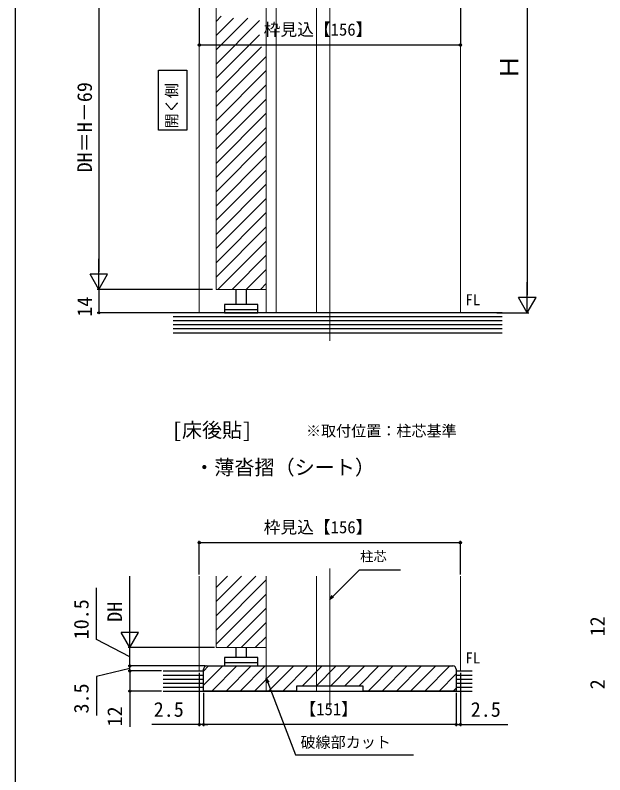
# Model space of a CAD drawing. Units: millimetres, scale not verified. Extents: x -525 to 525, y -783 to 780.
# Drawn here: x -525 to -172.7, y -63.1 to 390.8 of the extents above; entities that cross this region are included whole.
import ezdxf
from ezdxf.enums import TextEntityAlignment as Align

# ---------------------------------------------------------------- set-up
doc = ezdxf.new("R2010")
doc.units = ezdxf.units.MM
doc.header["$LTSCALE"] = 4
for name, color, linetype in [('0-2_USER1', 3, 'Continuous'), ('0-6_YKK_13', 4, 'Continuous'), ('0-8_YKK_D', 6, 'Continuous'), ('0-9_YKK_ZWAK', 7, 'Continuous'), ('0-A_YSS_K', 3, 'Continuous'), ('0-B_YSS_KE', 3, 'Continuous')]:
    doc.layers.add(name, color=color, linetype=linetype)
doc.layers.add('0-5_YKK_12', color=2, linetype='Continuous', lineweight=18)
doc.styles.add('ＭＳ ゴシック', font='')
doc.styles.get('ＭＳ ゴシック').set_extended_font_data('MS Gothic')

msp = doc.modelspace()

# ---------------------------------------------------------------- linework, layer by layer
at = {"layer": '0-2_USER1'}
msp.add_lwpolyline([(-439.421, 357.904), (-422.408, 357.904), (-422.408, 322.062), (-439.421, 322.062)], close=True, dxfattribs=at)
at = {"layer": '0-5_YKK_12'}
for p, q in [((-337, 196.269), (-337, 541.983)), ((-415, 507.983), (-415, 212.983)), ((-259, 507.983), (-259, 212.983)), ((-369.002, 487.983), (-369.002, 212.983)), ((-345.002, 487.983), (-345.002, 212.983)), ((-375.002, 459.183), (-375.002, 212.983)), ((-405.005, 387.058), (-401.869, 390.194)), ((-405.005, 378.573), (-394.549, 389.029)), ((-405.005, 370.088), (-386.064, 389.029)), ((-405.005, 361.602), (-379.017, 387.59)), ((-405.005, 353.117), (-379.017, 379.105)), ((-405.005, 344.632), (-377.835, 371.801)), ((-405.005, 336.147), (-375.005, 366.147)), ((-405.004, 327.662), (-375.005, 357.661)), ((-405.004, 319.177), (-375.005, 349.176)), ((-405.004, 310.691), (-375.005, 340.691)), ((-405.004, 302.206), (-375.004, 332.206)), ((-405.004, 293.721), (-375.004, 323.721)), ((-405.004, 285.236), (-375.004, 315.236)), ((-405.004, 276.751), (-375.004, 306.75)), ((-405.004, 268.266), (-375.004, 298.265)), ((-405.004, 259.78), (-375.004, 289.78)), ((-405.003, 251.295), (-375.004, 281.295)), ((-405.003, 242.81), (-375.004, 272.81)), ((-405.003, 234.325), (-375.004, 264.325)), ((-403.86, 226.983), (-375.003, 255.839)), ((-395.374, 226.983), (-375.003, 247.354)), ((-386.889, 226.983), (-375.003, 238.869)), ((-378.404, 226.983), (-375.003, 230.384)), ((-415, 212.983), (-259, 212.983)), ((-415, 212.983), (-259, 212.983)), ((-362.501, 212.983), (-348.001, 212.983)), ((-337, 60.219), (-337, -22.363)), ((-415, 55.656), (-415, -1.044)), ((-405.003, 48.864), (-398.211, 55.656)), ((-405.003, 40.379), (-389.726, 55.656)), ((-405.003, 31.893), (-381.24, 55.656)), ((-375.002, 55.656), (-375, 1.956)), ((-345.002, 55.656), (-345, 1.957)), ((-259, 55.656), (-259, -1.044)), ((-405.003, 23.408), (-375.003, 53.408)), ((-405.003, 14.923), (-375.003, 44.923)), ((-398.484, 12.956), (-375.003, 36.438)), ((-389.999, 12.956), (-375.003, 27.952)), ((-381.514, 12.956), (-375.003, 19.467)), ((-375, 1.962), (-375, -13.038)), ((-345.002, 1.957), (-370, 1.956)), ((-345.002, 1.963), (-345.002, -13.037))]:
    msp.add_line(p, q, dxfattribs=at)
msp.add_lwpolyline([(-405.006, 452.983), (-375.006, 452.983), (-375.003, 226.983), (-405.003, 226.983)], close=True, dxfattribs=at)
msp.add_lwpolyline([(-375.003, 55.656), (-375.003, 12.956), (-405.003, 12.956), (-405.003, 55.656)], dxfattribs=at)
at = {"layer": '0-6_YKK_13'}
for p, q in [((-393.003, 217.983), (-393.003, 226.983)), ((-387.003, 226.983), (-387.003, 217.983)), ((-400.003, 217.983), (-400.003, 214.983)), ((-380.003, 217.983), (-400.003, 217.983)), ((-380.003, 214.983), (-380.003, 217.983)), ((-400.003, 214.983), (-400.003, 212.983)), ((-400.003, 214.983), (-380.003, 214.983)), ((-380.003, 212.983), (-380.003, 214.983)), ((-400.003, 212.983), (-380.003, 212.983)), ((-393.003, 6.956), (-393.003, 12.956)), ((-387.003, 12.956), (-387.003, 6.956)), ((-400.003, 6.956), (-400.003, 3.956)), ((-380.003, 6.956), (-400.003, 6.956)), ((-380.003, 3.956), (-380.003, 6.956)), ((-400.003, 3.956), (-400.003, 1.956)), ((-400.003, 3.956), (-380.003, 3.956)), ((-400.003, 1.956), (-380.003, 1.956)), ((-380.003, 1.956), (-380.003, 3.956))]:
    msp.add_line(p, q, dxfattribs=at)
at = {"layer": '0-8_YKK_D'}
for p, q in [((-219, 497.483), (-219, 223.483)), ((-415, 488.983), (-415, 371.983)), ((-259, 487.14), (-259, 371.983)), ((-475, 442.483), (-475, 237.483)), ((-415, 372.983), (-259, 372.983)), ((-475, 226.983), (-475, 245.17)), ((-475, 226.983), (-480.25, 236.076)), ((-469.75, 236.076), (-480.25, 236.076)), ((-475, 226.983), (-469.75, 236.076)), ((-407.003, 226.983), (-476, 226.983)), ((-411.003, 226.983), (-476, 226.983)), ((-475, 226.983), (-475, 212.983)), ((-219, 212.983), (-219, 231.17)), ((-219, 212.983), (-224.25, 222.076)), ((-213.75, 222.076), (-224.25, 222.076)), ((-219, 212.983), (-213.75, 222.076)), ((-416, 212.983), (-476, 212.983)), ((-237.205, 212.983), (-218, 212.983)), ((-415, 56.656), (-415, 76.656)), ((-415, 75.656), (-259, 75.656)), ((-259, 56.656), (-259, 76.656)), ((-456.487, 23.456), (-456.487, 55.656)), ((-456.487, 12.956), (-456.487, 31.143)), ((-456.487, 12.956), (-461.737, 22.05)), ((-451.237, 22.05), (-461.737, 22.05)), ((-456.487, 12.956), (-451.237, 22.05)), ((-406.003, 12.956), (-457.487, 12.956)), ((-442.469, 12.956), (-457.487, 12.956)), ((-456.487, 1.956), (-456.487, 12.956)), ((-411.5, 1.956), (-457.487, 1.956)), ((-411.5, 1.956), (-457.487, 1.956)), ((-456.487, 1.956), (-456.487, 4.506)), ((-456.487, -1.044), (-456.487, 1.956)), ((-456.487, -1.044), (-456.487, 1.956)), ((-437.487, -1.044), (-457.487, -1.044)), ((-437.487, -1.044), (-457.487, -1.044)), ((-456.487, -1.044), (-456.487, -3.594)), ((-415, -2.044), (-415, -34.044)), ((-259, -2.044), (-259, -34.044)), ((-437.487, -13.044), (-457.487, -13.044)), ((-412.5, -14.044), (-412.5, -34.044)), ((-412.5, -14.044), (-412.5, -34.044)), ((-261.5, -14.044), (-261.5, -34.044)), ((-261.5, -14.044), (-261.5, -34.044)), ((-415, -33.044), (-443.327, -33.044)), ((-412.5, -33.044), (-415, -33.044)), ((-412.5, -33.044), (-409.95, -33.044)), ((-261.5, -33.044), (-412.5, -33.044)), ((-261.5, -33.044), (-264.05, -33.044)), ((-261.5, -33.044), (-259, -33.044)), ((-259, -33.044), (-230.673, -33.044))]:
    msp.add_line(p, q, dxfattribs=at)
for points in [[(-337, 41.73), (-335.197, 43.533), (-319.235, 59.495), (-294.843, 59.495)], [(-456.487, 7.456), (-476.487, 17.719), (-476.487, 48.719)], [(-334.714, 43.05), (-337, 41.73), (-335.68, 44.016)], [(-456.487, 0.456), (-476.487, -4.315), (-476.487, -27.543)], [(-456.487, -1.044), (-456.487, -13.044), (-456.487, -34.331)], [(-374.724, -8.163), (-375, -5.538), (-373.448, -7.673)], [(-375, -5.538), (-374.086, -7.918), (-357.505, -51.091), (-286.966, -51.091)]]:
    msp.add_lwpolyline(points, dxfattribs=at)
for centre in [(-415, 372.983), (-259, 372.983), (-475, 212.983), (-415, 75.656), (-259, 75.656), (-456.487, 1.956), (-456.487, 1.956), (-456.487, -1.044), (-456.487, -1.044), (-456.487, -13.044), (-415, -33.044), (-412.5, -33.044), (-412.5, -33.044), (-261.5, -33.044), (-261.5, -33.044), (-259, -33.044)]:
    msp.add_circle(centre, 0.637, dxfattribs=at)
at = {"layer": '0-9_YKK_ZWAK'}
msp.add_line((-525, 746.8), (-525, -783.2), dxfattribs=at)
at = {"layer": '0-A_YSS_K'}
for p, q in [((-234.045, 212.983), (-430.625, 212.983)), ((-234.045, 210.583), (-430.625, 210.583)), ((-234.045, 208.183), (-430.625, 208.183)), ((-234.045, 205.783), (-430.625, 205.783)), ((-234.045, 203.383), (-430.625, 203.383)), ((-430.625, 200.983), (-234.045, 200.983)), ((-412.5, -1.059), (-409.484, 1.956)), ((-412.5, -9.545), (-400.999, 1.956)), ((-407.514, -13.044), (-392.514, 1.956)), ((-399.029, -13.044), (-384.029, 1.956)), ((-390.543, -13.044), (-375.543, 1.956)), ((-382.058, -13.044), (-367.058, 1.956)), ((-373.573, -13.044), (-358.573, 1.956)), ((-365.087, -13.044), (-350.087, 1.956)), ((-353.602, -10.044), (-341.602, 1.956)), ((-345.117, -10.044), (-333.117, 1.956)), ((-336.632, -10.044), (-324.632, 1.956)), ((-328.146, -10.044), (-316.146, 1.956)), ((-319.661, -10.044), (-307.661, 1.956)), ((-314.176, -13.044), (-299.176, 1.956)), ((-305.69, -13.044), (-290.69, 1.956)), ((-297.205, -13.044), (-282.205, 1.956)), ((-288.72, -13.044), (-273.72, 1.956)), ((-280.235, -13.044), (-265.235, 1.956)), ((-436.487, -1.044), (-412.5, -1.044)), ((-436.487, -3.444), (-412.5, -3.444)), ((-271.749, -13.044), (-261.5, -2.794)), ((-261.5, -1.044), (-251.88, -1.044)), ((-261.5, -3.444), (-251.88, -3.444)), ((-436.487, -5.844), (-412.5, -5.844)), ((-436.487, -8.244), (-412.5, -8.244)), ((-261.5, -5.844), (-251.88, -5.844)), ((-261.5, -8.244), (-251.88, -8.244)), ((-436.487, -10.644), (-412.5, -10.644)), ((-436.487, -13.044), (-251.88, -13.044)), ((-263.264, -13.044), (-261.5, -11.28)), ((-261.5, -10.644), (-251.88, -10.644))]:
    msp.add_line(p, q, dxfattribs=at)
at = {"layer": '0-B_YSS_KE'}
msp.add_line((-410.5, 1.956), (-263.5, 1.956), dxfattribs=at)
msp.add_lwpolyline([(-261.5, -0.044), (-261.5, -13.044), (-294.5, -13.044), (-317, -13.044), (-317, -10.044), (-357, -10.044), (-357, -13.044), (-379.5, -13.044), (-412.5, -13.044), (-412.5, -0.044)], dxfattribs=at)
for centre, start, end in [((-410.5, -0.044), 90.00001, 179.99999), ((-263.5, -0.044), 0.00001, 89.99999)]:
    msp.add_arc(centre, 2, start, end, dxfattribs=at)

# ---------------------------------------------------------------- texts
at = {"layer": '0-2_USER1', "style": 'ＭＳ ゴシック'}
msp.add_text('開く側', height=6.598, rotation=90, dxfattribs=at).set_placement((-426.176, 323.191), align=Align.BOTTOM_LEFT)
for s, height, p in [('FL', 6.598, (-256.023, 215.505)), ('[床後貼]', 8.798, (-431.364, 135.843)), ('※取付位置：柱芯基準', 6.598, (-351.227, 137.132)), ('\u3000・薄沓摺（シート）', 8.798, (-430, 113.593)), ('FL', 6.598, (-256.023, 1.478))]:
    msp.add_text(s, height=height, dxfattribs=at).set_placement(p, align=Align.BOTTOM_LEFT)
at = {"layer": '0-8_YKK_D', "style": 'ＭＳ ゴシック'}
for s, height, p in [('枠見込【156】', 7.331, (-376.517, 376.347)), ('枠見込【156】', 7.331, (-376.517, 79.02)), ('柱芯', 5.865, (-318.906, 62.703)), ('2.5', 8.798, (-442.214, -31.044)), ('【151】', 7.331, (-355.153, -29.68)), ('2.5', 8.798, (-252.786, -31.044)), ('破線部カット', 6.598, (-354.517, -48.863))]:
    msp.add_text(s, height=height, dxfattribs=at).set_placement(p, align=Align.BOTTOM_LEFT)
for s, height, p in [('Ｈ', 11, (-221, 352.131)), ('DH＝H－69', 8.798, (-476.5, 296.858)), ('14', 8.798, (-476.5, 210.608)), ('10.5', 8.798, (-478.487, 17.878)), ('DH', 8.798, (-458.487, 28.34)), ('12', 8.798, (-170.039, 19.646)), ('2', 8.798, (-170.039, -12.001)), ('3.5', 8.798, (-478.487, -26.429)), ('12', 8.798, (-458.487, -34.172))]:
    msp.add_text(s, height=height, rotation=90, dxfattribs=at).set_placement(p, align=Align.BOTTOM_LEFT)

doc.saveas('drawing.dxf')
